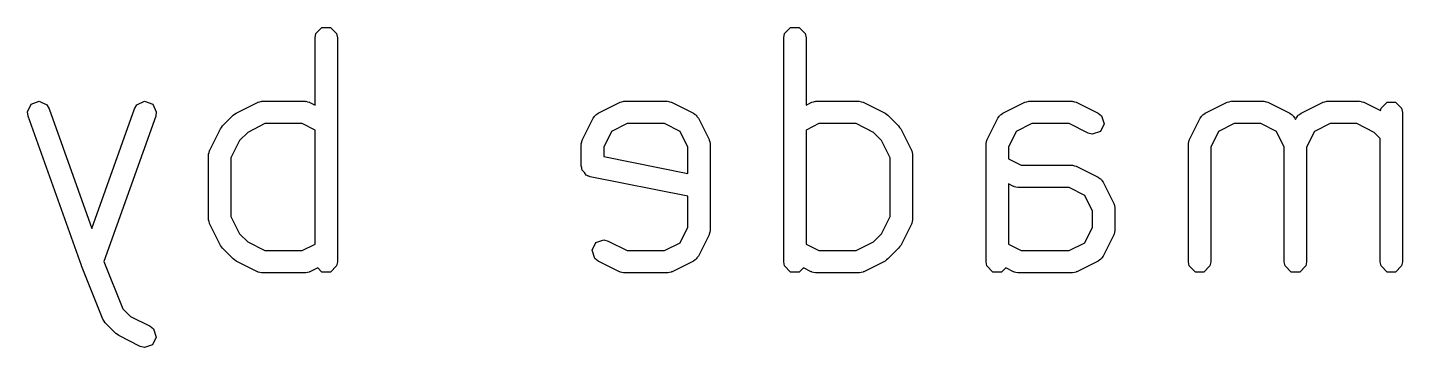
# Model space of a CAD drawing. Header units: inches. Extents: x 5.12 to 6.16, y -3.97 to -1.88.
# Drawn here: x 5.6043 to 5.8463, y -1.9392 to -1.8829 of the extents above; entities that cross this region are included whole.
import ezdxf

# ---------------------------------------------------------------- set-up
doc = ezdxf.new("R2010")
doc.units = ezdxf.units.IN
doc.header["$MEASUREMENT"] = 0
doc.layers.add('B.Silkscreen', color=31, linetype='CONTINUOUS', true_color=0xe8b2a7)

msp = doc.modelspace()

# ---------------------------------------------------------------- linework, layer by layer
at = {"layer": 'B.Silkscreen', "linetype": 'CONTINUOUS'}
for p, q in [((5.65504, -1.88399), (5.65611, -1.88292)), ((5.65611, -1.88292), (5.65761, -1.88292)), ((5.65761, -1.88292), (5.65868, -1.88399)), ((5.73753, -1.88399), (5.7386, -1.88292)), ((5.7386, -1.88292), (5.7401, -1.88292)), ((5.7401, -1.88292), (5.74117, -1.88399)), ((5.65489, -1.88474), (5.65504, -1.88399)), ((5.65489, -1.89655), (5.65489, -1.88474)), ((5.65868, -1.88399), (5.65883, -1.88474)), ((5.65883, -1.88474), (5.65883, -1.92411)), ((5.73738, -1.88474), (5.73753, -1.88399)), ((5.73738, -1.92411), (5.73738, -1.88474)), ((5.74117, -1.88399), (5.74132, -1.88474)), ((5.74132, -1.88474), (5.74132, -1.89655)), ((5.60427, -1.89777), (5.60492, -1.8964)), ((5.60492, -1.8964), (5.60634, -1.8959)), ((5.60634, -1.8959), (5.6077, -1.89654)), ((5.6077, -1.89654), (5.60809, -1.8972)), ((5.60809, -1.8972), (5.61561, -1.91826)), ((5.61561, -1.91826), (5.62313, -1.8972)), ((5.62313, -1.8972), (5.62353, -1.89654)), ((5.62353, -1.89654), (5.62489, -1.8959)), ((5.62489, -1.8959), (5.62631, -1.8964)), ((5.62631, -1.8964), (5.62695, -1.89777)), ((5.64098, -1.89798), (5.64473, -1.8961)), ((5.64473, -1.8961), (5.64482, -1.89608)), ((5.64482, -1.89608), (5.64486, -1.89605)), ((5.64486, -1.89605), (5.64517, -1.89598)), ((5.64517, -1.89598), (5.64547, -1.8959)), ((5.64547, -1.8959), (5.64551, -1.89591)), ((5.64551, -1.89591), (5.64561, -1.8959)), ((5.64561, -1.8959), (5.65311, -1.8959)), ((5.65311, -1.8959), (5.65321, -1.89591)), ((5.65321, -1.89591), (5.65325, -1.8959)), ((5.65325, -1.8959), (5.65355, -1.89598)), ((5.65355, -1.89598), (5.65386, -1.89605)), ((5.65386, -1.89605), (5.65389, -1.89608)), ((5.65389, -1.89608), (5.65399, -1.8961)), ((5.65399, -1.8961), (5.65489, -1.89655)), ((5.70472, -1.89798), (5.70847, -1.8961)), ((5.70847, -1.8961), (5.70857, -1.89608)), ((5.70857, -1.89608), (5.7086, -1.89605)), ((5.7086, -1.89605), (5.70891, -1.89598)), ((5.70891, -1.89598), (5.70921, -1.8959)), ((5.70921, -1.8959), (5.70926, -1.89591)), ((5.70926, -1.89591), (5.70935, -1.8959)), ((5.70935, -1.8959), (5.71685, -1.8959)), ((5.71685, -1.8959), (5.71695, -1.89591)), ((5.71695, -1.89591), (5.71699, -1.8959)), ((5.71699, -1.8959), (5.71729, -1.89598)), ((5.71729, -1.89598), (5.7176, -1.89605)), ((5.7176, -1.89605), (5.71764, -1.89608)), ((5.71764, -1.89608), (5.71773, -1.8961)), ((5.71773, -1.8961), (5.72148, -1.89798)), ((5.74132, -1.89655), (5.74222, -1.8961)), ((5.74222, -1.8961), (5.74231, -1.89608)), ((5.74231, -1.89608), (5.74234, -1.89605)), ((5.74234, -1.89605), (5.74265, -1.89598)), ((5.74265, -1.89598), (5.74296, -1.8959)), ((5.74296, -1.8959), (5.743, -1.89591)), ((5.743, -1.89591), (5.7431, -1.8959)), ((5.7431, -1.8959), (5.7506, -1.8959)), ((5.7506, -1.8959), (5.75069, -1.89591)), ((5.75069, -1.89591), (5.75074, -1.8959)), ((5.75074, -1.8959), (5.75104, -1.89598)), ((5.75104, -1.89598), (5.75135, -1.89605)), ((5.75135, -1.89605), (5.75138, -1.89608)), ((5.75138, -1.89608), (5.75148, -1.8961)), ((5.75148, -1.8961), (5.75523, -1.89798)), ((5.77596, -1.89798), (5.77971, -1.8961)), ((5.77971, -1.8961), (5.77981, -1.89608)), ((5.77981, -1.89608), (5.77984, -1.89605)), ((5.77984, -1.89605), (5.78015, -1.89598)), ((5.78015, -1.89598), (5.78045, -1.8959)), ((5.78045, -1.8959), (5.7805, -1.89591)), ((5.7805, -1.89591), (5.78059, -1.8959)), ((5.78059, -1.8959), (5.78809, -1.8959)), ((5.78809, -1.8959), (5.78819, -1.89591)), ((5.78819, -1.89591), (5.78823, -1.8959)), ((5.78823, -1.8959), (5.78854, -1.89598)), ((5.78854, -1.89598), (5.78885, -1.89605)), ((5.78885, -1.89605), (5.78888, -1.89608)), ((5.78888, -1.89608), (5.78897, -1.8961)), ((5.78897, -1.8961), (5.79272, -1.89798)), ((5.81158, -1.89798), (5.81533, -1.8961)), ((5.81533, -1.8961), (5.81543, -1.89608)), ((5.81543, -1.89608), (5.81546, -1.89605)), ((5.81546, -1.89605), (5.81577, -1.89598)), ((5.81577, -1.89598), (5.81607, -1.8959)), ((5.81607, -1.8959), (5.81612, -1.89591)), ((5.81612, -1.89591), (5.81621, -1.8959)), ((5.81621, -1.8959), (5.82184, -1.8959)), ((5.82184, -1.8959), (5.82193, -1.89591)), ((5.82193, -1.89591), (5.82198, -1.8959)), ((5.82198, -1.8959), (5.82228, -1.89598)), ((5.82228, -1.89598), (5.82259, -1.89605)), ((5.82259, -1.89605), (5.82262, -1.89608)), ((5.82262, -1.89608), (5.82272, -1.8961)), ((5.82272, -1.8961), (5.82647, -1.89798)), ((5.82846, -1.89798), (5.83221, -1.8961)), ((5.83221, -1.8961), (5.8323, -1.89608)), ((5.8323, -1.89608), (5.83233, -1.89605)), ((5.83233, -1.89605), (5.83264, -1.89598)), ((5.83264, -1.89598), (5.83295, -1.8959)), ((5.83295, -1.8959), (5.83299, -1.89591)), ((5.83299, -1.89591), (5.83309, -1.8959)), ((5.83309, -1.8959), (5.83871, -1.8959)), ((5.83871, -1.8959), (5.83881, -1.89591)), ((5.83881, -1.89591), (5.83885, -1.8959)), ((5.83885, -1.8959), (5.83915, -1.89598)), ((5.83915, -1.89598), (5.83946, -1.89605)), ((5.83946, -1.89605), (5.8395, -1.89608)), ((5.8395, -1.89608), (5.83959, -1.8961)), ((5.83959, -1.8961), (5.84243, -1.89752)), ((5.84243, -1.89752), (5.84252, -1.89711)), ((5.84252, -1.89711), (5.84358, -1.89605)), ((5.84358, -1.89605), (5.84509, -1.89605)), ((5.84509, -1.89605), (5.84615, -1.89711)), ((5.84615, -1.89711), (5.8463, -1.89786)), ((5.60439, -1.89853), (5.60427, -1.89777)), ((5.61376, -1.92477), (5.60439, -1.89853)), ((5.62684, -1.89853), (5.61772, -1.92407)), ((5.62695, -1.89777), (5.62684, -1.89853)), ((5.63859, -1.90022), (5.64047, -1.89835)), ((5.64047, -1.89835), (5.64073, -1.89817)), ((5.64073, -1.89817), (5.64098, -1.89798)), ((5.64607, -1.89983), (5.64303, -1.90136)), ((5.65264, -1.89983), (5.64607, -1.89983)), ((5.65489, -1.90096), (5.65264, -1.89983)), ((5.70197, -1.90261), (5.70384, -1.89886)), ((5.70384, -1.89886), (5.70408, -1.89855)), ((5.70408, -1.89855), (5.70412, -1.89845)), ((5.70412, -1.89845), (5.70423, -1.89836)), ((5.70423, -1.89836), (5.70431, -1.89825)), ((5.70431, -1.89825), (5.70441, -1.89822)), ((5.70441, -1.89822), (5.70472, -1.89798)), ((5.70982, -1.89983), (5.70707, -1.90121)), ((5.71639, -1.89983), (5.70982, -1.89983)), ((5.71913, -1.90121), (5.71639, -1.89983)), ((5.72148, -1.89798), (5.72179, -1.89822)), ((5.72179, -1.89822), (5.72189, -1.89825)), ((5.72189, -1.89825), (5.72198, -1.89836)), ((5.72198, -1.89836), (5.72209, -1.89845)), ((5.72209, -1.89845), (5.72212, -1.89855)), ((5.72212, -1.89855), (5.72236, -1.89886)), ((5.72236, -1.89886), (5.72424, -1.90261)), ((5.74356, -1.89983), (5.74132, -1.90096)), ((5.75013, -1.89983), (5.74356, -1.89983)), ((5.75318, -1.90136), (5.75013, -1.89983)), ((5.75523, -1.89798), (5.75548, -1.89817)), ((5.75548, -1.89817), (5.75574, -1.89835)), ((5.75574, -1.89835), (5.75761, -1.90022)), ((5.77321, -1.90261), (5.77508, -1.89886)), ((5.77508, -1.89886), (5.77532, -1.89855)), ((5.77532, -1.89855), (5.77536, -1.89845)), ((5.77536, -1.89845), (5.77547, -1.89836)), ((5.77547, -1.89836), (5.77555, -1.89825)), ((5.77555, -1.89825), (5.77565, -1.89822)), ((5.77565, -1.89822), (5.77596, -1.89798)), ((5.78106, -1.89983), (5.77831, -1.90121)), ((5.78763, -1.89983), (5.78106, -1.89983)), ((5.79096, -1.9015), (5.78763, -1.89983)), ((5.79272, -1.89798), (5.79333, -1.89845)), ((5.79381, -1.89988), (5.79313, -1.90123)), ((5.79333, -1.89845), (5.79381, -1.89988)), ((5.80883, -1.90261), (5.8107, -1.89886)), ((5.8107, -1.89886), (5.81094, -1.89855)), ((5.81094, -1.89855), (5.81098, -1.89845)), ((5.81098, -1.89845), (5.81109, -1.89836)), ((5.81109, -1.89836), (5.81117, -1.89825)), ((5.81117, -1.89825), (5.81127, -1.89822)), ((5.81127, -1.89822), (5.81158, -1.89798)), ((5.81668, -1.89983), (5.81393, -1.90121)), ((5.82137, -1.89983), (5.81668, -1.89983)), ((5.82412, -1.90121), (5.82137, -1.89983)), ((5.82647, -1.89798), (5.82678, -1.89822)), ((5.82678, -1.89822), (5.82688, -1.89825)), ((5.82688, -1.89825), (5.82696, -1.89836)), ((5.82696, -1.89836), (5.82707, -1.89845)), ((5.82707, -1.89845), (5.82711, -1.89855)), ((5.82711, -1.89855), (5.82735, -1.89886)), ((5.82735, -1.89886), (5.82746, -1.89909)), ((5.82746, -1.89909), (5.82758, -1.89886)), ((5.82758, -1.89886), (5.82782, -1.89855)), ((5.82782, -1.89855), (5.82785, -1.89845)), ((5.82785, -1.89845), (5.82796, -1.89836)), ((5.82796, -1.89836), (5.82805, -1.89825)), ((5.82805, -1.89825), (5.82815, -1.89822)), ((5.82815, -1.89822), (5.82846, -1.89798)), ((5.83355, -1.89983), (5.8308, -1.90121)), ((5.83825, -1.89983), (5.83355, -1.89983)), ((5.84129, -1.90136), (5.83825, -1.89983)), ((5.8463, -1.89786), (5.8463, -1.92411)), ((5.63635, -1.90448), (5.63823, -1.90073)), ((5.63823, -1.90073), (5.63842, -1.90048)), ((5.63842, -1.90048), (5.63859, -1.90022)), ((5.64303, -1.90136), (5.6416, -1.90278)), ((5.65489, -1.92102), (5.65489, -1.90096)), ((5.70707, -1.90121), (5.7057, -1.90395)), ((5.72051, -1.90395), (5.71913, -1.90121)), ((5.74132, -1.90096), (5.74132, -1.92102)), ((5.7546, -1.90278), (5.75318, -1.90136)), ((5.75761, -1.90022), (5.75779, -1.90048)), ((5.75779, -1.90048), (5.75798, -1.90073)), ((5.75798, -1.90073), (5.75986, -1.90448)), ((5.77831, -1.90121), (5.77694, -1.90395)), ((5.7917, -1.9017), (5.79096, -1.9015)), ((5.79313, -1.90123), (5.7917, -1.9017)), ((5.81393, -1.90121), (5.81256, -1.90395)), ((5.82549, -1.90395), (5.82412, -1.90121)), ((5.8308, -1.90121), (5.82943, -1.90395)), ((5.84237, -1.90243), (5.84129, -1.90136)), ((5.63623, -1.90492), (5.63629, -1.90461)), ((5.63629, -1.90461), (5.63632, -1.90458)), ((5.63632, -1.90458), (5.63635, -1.90448)), ((5.6416, -1.90278), (5.64008, -1.90583)), ((5.70176, -1.90335), (5.70185, -1.90304)), ((5.70178, -1.90339), (5.70176, -1.90335)), ((5.70176, -1.90349), (5.70178, -1.90339)), ((5.70176, -1.90724), (5.70176, -1.90349)), ((5.70185, -1.90304), (5.70191, -1.90274)), ((5.70191, -1.90274), (5.70194, -1.9027)), ((5.70194, -1.9027), (5.70197, -1.90261)), ((5.7057, -1.90395), (5.7057, -1.90562)), ((5.72051, -1.90859), (5.72051, -1.90395)), ((5.72424, -1.90261), (5.72426, -1.9027)), ((5.72426, -1.9027), (5.72429, -1.90274)), ((5.72429, -1.90274), (5.72436, -1.90304)), ((5.72436, -1.90304), (5.72444, -1.90335)), ((5.72444, -1.90335), (5.72442, -1.90339)), ((5.72442, -1.90339), (5.72444, -1.90349)), ((5.72444, -1.90349), (5.72444, -1.91849)), ((5.75613, -1.90583), (5.7546, -1.90278)), ((5.75986, -1.90448), (5.75988, -1.90458)), ((5.75988, -1.90458), (5.75991, -1.90461)), ((5.75991, -1.90461), (5.75998, -1.90492)), ((5.773, -1.90349), (5.77302, -1.90339)), ((5.773, -1.92411), (5.773, -1.90349)), ((5.77301, -1.90335), (5.77309, -1.90304)), ((5.77302, -1.90339), (5.77301, -1.90335)), ((5.77309, -1.90304), (5.77315, -1.90274)), ((5.77315, -1.90274), (5.77318, -1.9027)), ((5.77318, -1.9027), (5.77321, -1.90261)), ((5.77694, -1.90395), (5.77694, -1.90602)), ((5.80862, -1.90349), (5.80864, -1.90339)), ((5.80862, -1.92411), (5.80862, -1.90349)), ((5.80863, -1.90335), (5.80871, -1.90304)), ((5.80864, -1.90339), (5.80863, -1.90335)), ((5.80871, -1.90304), (5.80877, -1.90274)), ((5.80877, -1.90274), (5.8088, -1.9027)), ((5.8088, -1.9027), (5.80883, -1.90261)), ((5.81256, -1.90395), (5.81256, -1.92411)), ((5.82549, -1.92411), (5.82549, -1.90395)), ((5.82943, -1.90395), (5.82943, -1.92411)), ((5.84237, -1.92411), (5.84237, -1.90243)), ((5.63614, -1.90536), (5.63616, -1.90527)), ((5.63614, -1.91661), (5.63614, -1.90536)), ((5.63615, -1.90522), (5.63623, -1.90492)), ((5.63616, -1.90527), (5.63615, -1.90522)), ((5.64008, -1.90583), (5.64008, -1.91615)), ((5.7057, -1.90562), (5.72051, -1.90859)), ((5.75613, -1.91615), (5.75613, -1.90583)), ((5.75998, -1.90492), (5.76006, -1.90522)), ((5.76006, -1.90522), (5.76005, -1.90527)), ((5.76005, -1.90527), (5.76006, -1.90536)), ((5.76006, -1.90536), (5.76006, -1.91661)), ((5.77694, -1.90602), (5.77918, -1.90714)), ((5.77918, -1.90714), (5.78809, -1.90714)), ((5.78809, -1.90714), (5.78819, -1.90716)), ((5.78819, -1.90716), (5.78823, -1.90715)), ((5.78823, -1.90715), (5.78854, -1.90723)), ((5.70182, -1.90752), (5.70176, -1.90724)), ((5.7018, -1.90762), (5.70182, -1.90752)), ((5.70185, -1.9077), (5.7018, -1.90762)), ((5.70191, -1.90799), (5.70185, -1.9077)), ((5.70231, -1.9084), (5.70191, -1.90799)), ((5.70263, -1.90887), (5.70231, -1.9084)), ((5.7029, -1.90899), (5.70263, -1.90887)), ((5.70297, -1.90906), (5.7029, -1.90899)), ((5.70307, -1.90906), (5.70297, -1.90906)), ((5.70334, -1.90917), (5.70307, -1.90906)), ((5.72051, -1.9126), (5.70334, -1.90917)), ((5.78854, -1.90723), (5.78885, -1.90729)), ((5.78885, -1.90729), (5.78888, -1.90733)), ((5.78888, -1.90733), (5.78897, -1.90735)), ((5.78897, -1.90735), (5.79272, -1.90923)), ((5.79272, -1.90923), (5.79303, -1.90947)), ((5.79303, -1.90947), (5.79313, -1.9095)), ((5.79313, -1.9095), (5.79322, -1.90961)), ((5.79322, -1.90961), (5.79333, -1.9097)), ((5.77784, -1.91087), (5.77694, -1.91042)), ((5.77694, -1.91042), (5.77694, -1.92102)), ((5.77793, -1.9109), (5.77784, -1.91087)), ((5.77797, -1.91093), (5.77793, -1.9109)), ((5.77827, -1.91099), (5.77797, -1.91093)), ((5.77858, -1.91108), (5.77827, -1.91099)), ((5.77862, -1.91106), (5.77858, -1.91108)), ((5.77872, -1.91108), (5.77862, -1.91106)), ((5.78763, -1.91108), (5.77872, -1.91108)), ((5.79037, -1.91245), (5.78763, -1.91108)), ((5.79333, -1.9097), (5.79336, -1.9098)), ((5.79336, -1.9098), (5.7936, -1.91011)), ((5.7936, -1.91011), (5.79548, -1.91386)), ((5.72051, -1.91802), (5.72051, -1.9126)), ((5.79175, -1.9152), (5.79037, -1.91245)), ((5.79548, -1.91386), (5.7955, -1.91395)), ((5.7955, -1.91395), (5.79554, -1.91398)), ((5.79554, -1.91398), (5.7956, -1.91429)), ((5.7956, -1.91429), (5.79568, -1.9146)), ((5.63616, -1.91671), (5.63614, -1.91661)), ((5.63615, -1.91675), (5.63616, -1.91671)), ((5.63623, -1.91706), (5.63615, -1.91675)), ((5.64008, -1.91615), (5.6416, -1.9192)), ((5.7546, -1.9192), (5.75613, -1.91615)), ((5.76006, -1.91675), (5.75998, -1.91706)), ((5.76006, -1.91661), (5.76005, -1.91671)), ((5.76005, -1.91671), (5.76006, -1.91675)), ((5.79175, -1.91802), (5.79175, -1.9152)), ((5.79568, -1.9146), (5.79567, -1.91464)), ((5.79567, -1.91464), (5.79569, -1.91474)), ((5.79569, -1.91474), (5.79569, -1.91849)), ((5.63629, -1.91737), (5.63623, -1.91706)), ((5.63632, -1.9174), (5.63629, -1.91737)), ((5.63635, -1.91749), (5.63632, -1.9174)), ((5.63823, -1.92124), (5.63635, -1.91749)), ((5.6416, -1.9192), (5.64303, -1.92062)), ((5.71913, -1.92077), (5.72051, -1.91802)), ((5.72426, -1.91927), (5.72424, -1.91937)), ((5.72429, -1.91924), (5.72426, -1.91927)), ((5.72436, -1.91893), (5.72429, -1.91924)), ((5.72444, -1.91863), (5.72436, -1.91893)), ((5.72444, -1.91849), (5.72442, -1.91858)), ((5.72442, -1.91858), (5.72444, -1.91863)), ((5.75318, -1.92062), (5.7546, -1.9192)), ((5.75986, -1.91749), (5.75798, -1.92124)), ((5.75988, -1.9174), (5.75986, -1.91749)), ((5.75991, -1.91737), (5.75988, -1.9174)), ((5.75998, -1.91706), (5.75991, -1.91737)), ((5.79037, -1.92077), (5.79175, -1.91802)), ((5.7955, -1.91927), (5.79548, -1.91937)), ((5.79554, -1.91924), (5.7955, -1.91927)), ((5.7956, -1.91893), (5.79554, -1.91924)), ((5.79568, -1.91863), (5.7956, -1.91893)), ((5.79569, -1.91849), (5.79567, -1.91858)), ((5.79567, -1.91858), (5.79568, -1.91863)), ((5.63842, -1.92149), (5.63823, -1.92124)), ((5.63859, -1.92175), (5.63842, -1.92149)), ((5.64303, -1.92062), (5.64607, -1.92214)), ((5.65264, -1.92214), (5.65489, -1.92102)), ((5.70364, -1.9221), (5.70431, -1.92075)), ((5.70431, -1.92075), (5.70574, -1.92027)), ((5.70574, -1.92027), (5.70648, -1.92048)), ((5.70648, -1.92048), (5.70982, -1.92214)), ((5.71639, -1.92214), (5.71913, -1.92077)), ((5.72424, -1.91937), (5.72236, -1.92312)), ((5.74132, -1.92102), (5.74356, -1.92214)), ((5.75013, -1.92214), (5.75318, -1.92062)), ((5.75779, -1.92149), (5.75761, -1.92175)), ((5.75798, -1.92124), (5.75779, -1.92149)), ((5.77694, -1.92102), (5.77918, -1.92214)), ((5.78763, -1.92214), (5.79037, -1.92077)), ((5.79548, -1.91937), (5.7936, -1.92312)), ((5.61772, -1.92407), (5.62104, -1.93238)), ((5.64047, -1.92363), (5.63859, -1.92175)), ((5.64073, -1.9238), (5.64047, -1.92363)), ((5.64098, -1.924), (5.64073, -1.9238)), ((5.64473, -1.92587), (5.64098, -1.924)), ((5.64607, -1.92214), (5.65264, -1.92214)), ((5.65883, -1.92411), (5.65868, -1.92486)), ((5.70412, -1.92353), (5.70364, -1.9221)), ((5.70472, -1.924), (5.70412, -1.92353)), ((5.70847, -1.92587), (5.70472, -1.924)), ((5.70982, -1.92214), (5.71639, -1.92214)), ((5.72148, -1.924), (5.71773, -1.92587)), ((5.72179, -1.92376), (5.72148, -1.924)), ((5.72189, -1.92372), (5.72179, -1.92376)), ((5.72198, -1.92361), (5.72189, -1.92372)), ((5.72209, -1.92353), (5.72198, -1.92361)), ((5.72212, -1.92343), (5.72209, -1.92353)), ((5.72236, -1.92312), (5.72212, -1.92343)), ((5.73753, -1.92486), (5.73738, -1.92411)), ((5.74356, -1.92214), (5.75013, -1.92214)), ((5.75523, -1.924), (5.75148, -1.92587)), ((5.75548, -1.9238), (5.75523, -1.924)), ((5.75574, -1.92363), (5.75548, -1.9238)), ((5.75761, -1.92175), (5.75574, -1.92363)), ((5.77315, -1.92486), (5.773, -1.92411)), ((5.77918, -1.92214), (5.78763, -1.92214)), ((5.79272, -1.924), (5.78897, -1.92587)), ((5.79303, -1.92376), (5.79272, -1.924)), ((5.79313, -1.92372), (5.79303, -1.92376)), ((5.79322, -1.92361), (5.79313, -1.92372)), ((5.79333, -1.92353), (5.79322, -1.92361)), ((5.79336, -1.92343), (5.79333, -1.92353)), ((5.7936, -1.92312), (5.79336, -1.92343)), ((5.80877, -1.92486), (5.80862, -1.92411)), ((5.81256, -1.92411), (5.81241, -1.92486)), ((5.82564, -1.92486), (5.82549, -1.92411)), ((5.82943, -1.92411), (5.82928, -1.92486)), ((5.84252, -1.92486), (5.84237, -1.92411)), ((5.8463, -1.92411), (5.84615, -1.92486)), ((5.61378, -1.92481), (5.61376, -1.92477)), ((5.61379, -1.92484), (5.61378, -1.92481)), ((5.61754, -1.93422), (5.61379, -1.92484)), ((5.64482, -1.9259), (5.64473, -1.92587)), ((5.64486, -1.92593), (5.64482, -1.9259)), ((5.64517, -1.92599), (5.64486, -1.92593)), ((5.64547, -1.92607), (5.64517, -1.92599)), ((5.64551, -1.92606), (5.64547, -1.92607)), ((5.64561, -1.92608), (5.64551, -1.92606)), ((5.65311, -1.92608), (5.64561, -1.92608)), ((5.65321, -1.92606), (5.65311, -1.92608)), ((5.65325, -1.92607), (5.65321, -1.92606)), ((5.65355, -1.92599), (5.65325, -1.92607)), ((5.65386, -1.92593), (5.65355, -1.92599)), ((5.65389, -1.9259), (5.65386, -1.92593)), ((5.65399, -1.92587), (5.65389, -1.9259)), ((5.65536, -1.92519), (5.65399, -1.92587)), ((5.65611, -1.92593), (5.65536, -1.92519)), ((5.65761, -1.92593), (5.65611, -1.92593)), ((5.65868, -1.92486), (5.65761, -1.92593)), ((5.70857, -1.9259), (5.70847, -1.92587)), ((5.7086, -1.92593), (5.70857, -1.9259)), ((5.70891, -1.92599), (5.7086, -1.92593)), ((5.70921, -1.92607), (5.70891, -1.92599)), ((5.70926, -1.92606), (5.70921, -1.92607)), ((5.70935, -1.92608), (5.70926, -1.92606)), ((5.71685, -1.92608), (5.70935, -1.92608)), ((5.71695, -1.92606), (5.71685, -1.92608)), ((5.71699, -1.92607), (5.71695, -1.92606)), ((5.71729, -1.92599), (5.71699, -1.92607)), ((5.7176, -1.92593), (5.71729, -1.92599)), ((5.71764, -1.9259), (5.7176, -1.92593)), ((5.71773, -1.92587), (5.71764, -1.9259)), ((5.7386, -1.92593), (5.73753, -1.92486)), ((5.7401, -1.92593), (5.7386, -1.92593)), ((5.74085, -1.92519), (5.7401, -1.92593)), ((5.74222, -1.92587), (5.74085, -1.92519)), ((5.74231, -1.9259), (5.74222, -1.92587)), ((5.74234, -1.92593), (5.74231, -1.9259)), ((5.74265, -1.92599), (5.74234, -1.92593)), ((5.74296, -1.92607), (5.74265, -1.92599)), ((5.743, -1.92606), (5.74296, -1.92607)), ((5.7431, -1.92608), (5.743, -1.92606)), ((5.7506, -1.92608), (5.7431, -1.92608)), ((5.75069, -1.92606), (5.7506, -1.92608)), ((5.75074, -1.92607), (5.75069, -1.92606)), ((5.75104, -1.92599), (5.75074, -1.92607)), ((5.75135, -1.92593), (5.75104, -1.92599)), ((5.75138, -1.9259), (5.75135, -1.92593)), ((5.75148, -1.92587), (5.75138, -1.9259)), ((5.77422, -1.92593), (5.77315, -1.92486)), ((5.77572, -1.92593), (5.77422, -1.92593)), ((5.77647, -1.92519), (5.77572, -1.92593)), ((5.77784, -1.92587), (5.77647, -1.92519)), ((5.77793, -1.9259), (5.77784, -1.92587)), ((5.77797, -1.92593), (5.77793, -1.9259)), ((5.77827, -1.92599), (5.77797, -1.92593)), ((5.77858, -1.92607), (5.77827, -1.92599)), ((5.77862, -1.92606), (5.77858, -1.92607)), ((5.77872, -1.92608), (5.77862, -1.92606)), ((5.78809, -1.92608), (5.77872, -1.92608)), ((5.78819, -1.92606), (5.78809, -1.92608)), ((5.78823, -1.92607), (5.78819, -1.92606)), ((5.78854, -1.92599), (5.78823, -1.92607)), ((5.78885, -1.92593), (5.78854, -1.92599)), ((5.78888, -1.9259), (5.78885, -1.92593)), ((5.78897, -1.92587), (5.78888, -1.9259)), ((5.80984, -1.92593), (5.80877, -1.92486)), ((5.81134, -1.92593), (5.80984, -1.92593)), ((5.81241, -1.92486), (5.81134, -1.92593)), ((5.82671, -1.92593), (5.82564, -1.92486)), ((5.82822, -1.92593), (5.82671, -1.92593)), ((5.82928, -1.92486), (5.82822, -1.92593)), ((5.84358, -1.92593), (5.84252, -1.92486)), ((5.84509, -1.92593), (5.84358, -1.92593)), ((5.84615, -1.92486), (5.84509, -1.92593)), ((5.62104, -1.93238), (5.6224, -1.93374)), ((5.6224, -1.93374), (5.62587, -1.93547)), ((5.61754, -1.93423), (5.61754, -1.93422)), ((5.61754, -1.93424), (5.61754, -1.93423)), ((5.61775, -1.93455), (5.61754, -1.93424)), ((5.61795, -1.93486), (5.61775, -1.93455)), ((5.61796, -1.93486), (5.61795, -1.93486)), ((5.61797, -1.93488), (5.61796, -1.93486)), ((5.61985, -1.93675), (5.61797, -1.93488)), ((5.62587, -1.93547), (5.62647, -1.93594)), ((5.62647, -1.93594), (5.62695, -1.93737)), ((5.62011, -1.93693), (5.61985, -1.93675)), ((5.62036, -1.93712), (5.62011, -1.93693)), ((5.62411, -1.939), (5.62036, -1.93712)), ((5.62695, -1.93737), (5.62628, -1.93872)), ((5.62485, -1.9392), (5.62411, -1.939)), ((5.62628, -1.93872), (5.62485, -1.9392))]:
    msp.add_line(p, q, dxfattribs=at)

doc.saveas('drawing.dxf')
